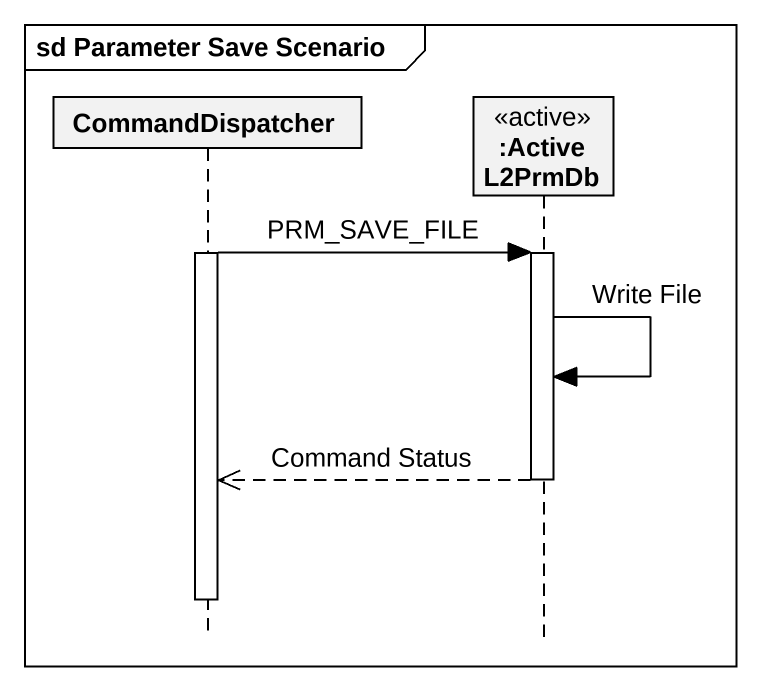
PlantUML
@startuml
mainframe sd Parameter Save Scenario
hide footbox
participant CommandDispatcher
participant ":ActiveL2PrmDb" as ActiveL2PrmDb <<active>>

activate CommandDispatcher
CommandDispatcher -> ActiveL2PrmDb : PRM_SAVE_FILE
activate ActiveL2PrmDb
ActiveL2PrmDb -> ActiveL2PrmDb : Write File
ActiveL2PrmDb -->> CommandDispatcher : Command Status
deactivate ActiveL2PrmDb
deactivate CommandDispatcher
@enduml
